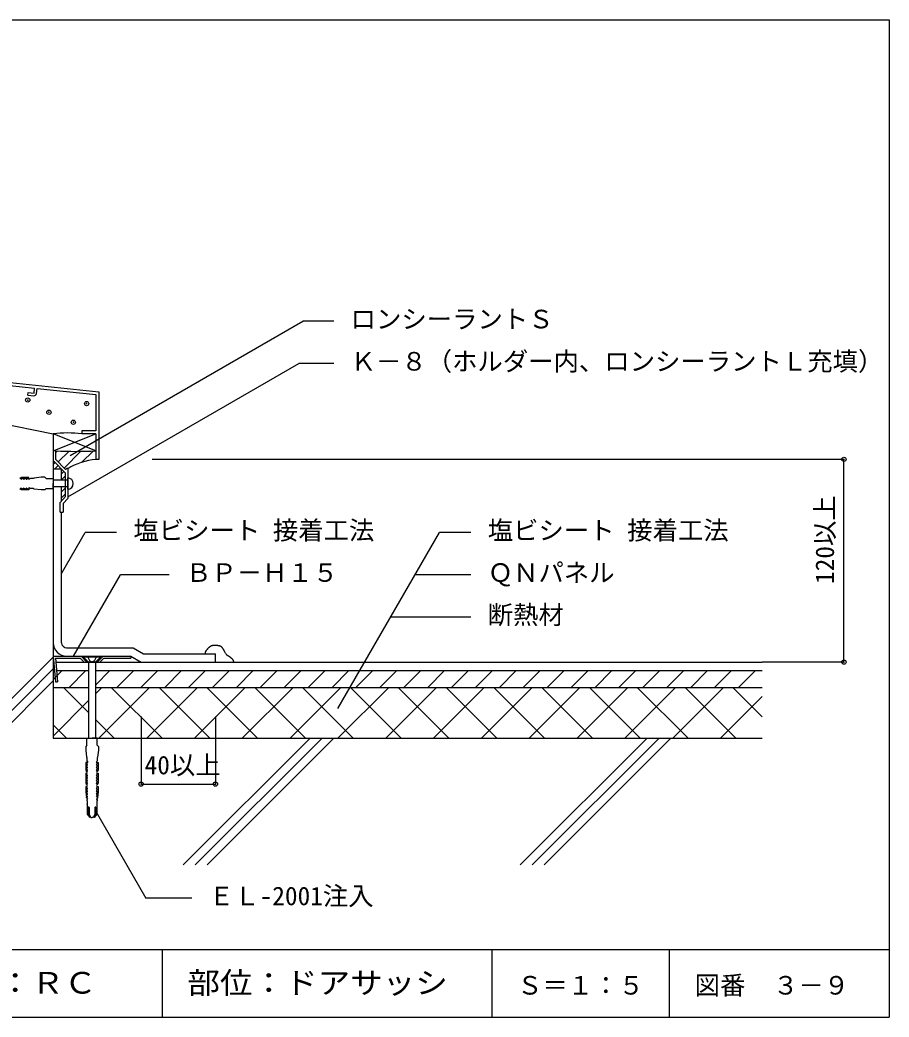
# Model space of a CAD drawing. Units: millimetres on the paper, enlarged 8 times, with parts at other scales. Extents: x -585 to 695, y -1008 to 960.
# Drawn here: x -127 to 695, y -1008 to -64 of the extents above; entities that cross this region are included whole.
import ezdxf
from ezdxf.enums import TextEntityAlignment as Align

# ---------------------------------------------------------------- set-up
doc = ezdxf.new("R2010")
doc.units = ezdxf.units.MM
doc.header["$LTSCALE"] = 8
doc.header["$PDMODE"] = 32
doc.header["$PDSIZE"] = 4
doc.linetypes.add('DASHED3', pattern=[4, 3, -1])
for name, color, linetype in [('2-2_in line', 7, 'Continuous'), ('2-3', 3, 'Continuous'), ('2-4_out line', 2, 'Continuous'), ('2-6_鋼板・アングル', 2, 'Continuous'), ('2-7_ビス', 7, 'Continuous'), ('2-9_strainer他', 4, 'Continuous'), ('2-A_moji', 7, 'Continuous'), ('2-B_dim', 7, 'Continuous'), ('2-D_ハッチ他', 4, 'Continuous'), ('2-E_con他', 4, 'Continuous'), ('F-2', 7, 'Continuous'), ('F-5', 6, 'Continuous'), ('F-7', 1, 'Continuous'), ('F-A', 7, 'Continuous')]:
    doc.layers.add(name, color=color, linetype=linetype)
doc.styles.add('HG丸ｺﾞｼｯｸM-PRO', font='')
doc.styles.add('ＭＳ ゴシック', font='')
doc.styles.get('HG丸ｺﾞｼｯｸM-PRO').set_extended_font_data('HG丸ｺﾞｼｯｸM-PRO')
doc.styles.get('ＭＳ ゴシック').set_extended_font_data('MS Gothic')

msp = doc.modelspace()

# ---------------------------------------------------------------- linework, layer by layer
at = {"layer": '2-2_in line'}
for p, q in [((-335.887, -405.929), (-95.887, -455.628)), ((-95.887, -455.628), (-95.887, -743.628)), ((-87.887, -488.766), (-95.887, -488.766)), ((-87.887, -499.377), (-87.887, -488.766)), ((-87.887, -518.877), (-87.887, -505.777)), ((-22.287, -666.028), (-12.587, -671.628)), ((-93.47, -671.628), (57.713, -671.628)), ((-92.77, -679.628), (-62.287, -679.628)), ((-55.887, -679.628), (575.193, -679.628)), ((-95.887, -695.628), (-62.287, -695.628)), ((-55.887, -695.628), (575.193, -695.628)), ((-95.887, -743.628), (575.193, -743.628))]:
    msp.add_line(p, q, dxfattribs=at)
for points in [[(48.118, -663.628), (48.147, -663.418), (48.2, -663.058), (48.26, -662.701), (48.332, -662.348), (48.421, -662.001), (48.531, -661.663), (48.607, -661.471), (48.672, -661.324), (48.798, -661.075), (48.937, -660.831), (49.088, -660.594), (49.249, -660.361), (49.416, -660.133), (49.516, -660.003), (49.635, -659.851), (49.843, -659.594), (50.055, -659.342), (50.272, -659.093), (50.491, -658.848), (50.714, -658.605), (50.844, -658.465), (50.981, -658.319), (51.22, -658.07), (51.463, -657.825), (51.711, -657.585), (51.965, -657.351), (52.226, -657.124), (52.382, -656.997), (52.522, -656.887), (52.77, -656.704), (53.024, -656.531), (53.285, -656.37), (53.553, -656.222), (53.828, -656.088), (53.99, -656.018), (54.172, -655.947), (54.492, -655.839), (54.818, -655.749), (55.149, -655.673)], [(55.149, -655.673), (55.483, -655.61), (55.821, -655.556), (56.017, -655.529), (56.255, -655.499), (56.665, -655.456), (57.075, -655.426), (57.485, -655.411), (57.893, -655.413), (58.299, -655.436), (58.534, -655.459), (58.706, -655.481), (59.001, -655.527), (59.295, -655.582), (59.589, -655.643), (59.884, -655.707), (60.179, -655.772), (60.352, -655.809), (60.547, -655.849), (60.884, -655.918), (61.22, -655.992), (61.551, -656.076), (61.875, -656.176), (62.189, -656.297), (62.366, -656.38), (62.525, -656.465), (62.79, -656.63), (63.043, -656.817), (63.284, -657.021), (63.513, -657.241), (63.73, -657.473), (63.851, -657.612), (63.986, -657.776), (64.207, -658.066), (64.415, -658.364), (64.612, -658.669), (64.8, -658.979), (64.981, -659.293), (65.083, -659.476), (65.191, -659.673)], [(65.191, -659.673), (65.373, -660.014), (65.553, -660.357), (65.73, -660.701), (65.908, -661.047), (66.085, -661.393), (66.189, -661.593), (66.331, -661.863), (66.581, -662.326), (66.844, -662.782), (67.124, -663.225), (67.426, -663.651), (67.754, -664.056), (67.959, -664.279), (68.033, -664.354), (68.163, -664.481), (68.298, -664.604), (68.437, -664.723), (68.579, -664.836), (68.725, -664.945), (68.812, -665.006), (68.955, -665.1), (69.208, -665.255), (69.466, -665.401), (69.727, -665.543), (69.987, -665.686), (70.245, -665.833), (70.391, -665.922), (70.539, -666.017), (70.789, -666.189), (71.033, -666.37), (71.272, -666.557), (71.508, -666.75), (71.741, -666.945), (71.876, -667.059), (72.046, -667.202), (72.336, -667.451), (72.623, -667.702), (72.904, -667.96), (73.176, -668.227)], [(73.176, -668.227), (73.437, -668.504), (73.583, -668.671), (73.665, -668.77), (73.803, -668.945), (73.935, -669.125), (74.06, -669.31), (74.176, -669.499), (74.283, -669.693), (74.341, -669.808), (74.416, -669.97), (74.53, -670.256), (74.629, -670.549), (74.716, -670.847), (74.795, -671.148), (74.868, -671.451), (74.91, -671.628)]]:
    msp.add_lwpolyline(points, dxfattribs=at)
for centre, radius, start, end in [((-82.287, -548.842), 94.201, 81.69916, 98.30105), ((-74.527, -51.001), 421.054, 267.41911, 272.58089), ((-48.619, -544.778), 65.52, 96.08726, 120.71815), ((-83.087, -653.228), 12.8, 180, 270)]:
    msp.add_arc(centre, radius, start, end, dxfattribs=at)
at = {"layer": '2-3'}
for p in [(-119.891, -423.449), (-99.863, -435.064), (-64.166, -426.827), (-76.719, -444.479)]:
    msp.add_point(p, dxfattribs=at)
at = {"layer": '2-4_out line'}
for p, q in [((-87.887, -653.228), (-87.887, -529.509)), ((57.713, -671.628), (57.713, -663.628)), ((57.713, -671.628), (575.193, -671.628))]:
    msp.add_line(p, q, dxfattribs=at)
msp.add_lwpolyline([(-83.087, -658.028), (-20.143, -658.028), (-10.444, -663.628), (57.713, -663.628)], dxfattribs=at)
msp.add_arc((-83.087, -653.228), 4.8, 180, 270, dxfattribs=at)
at = {"layer": '2-6_鋼板・アングル'}
for p, q in [((-95.887, -480.574), (-84.167, -492.574)), ((-82.552, -488.18), (-84.167, -489.127)), ((-82.088, -488.451), (-82.087, -516.709)), ((-84.159, -514.828), (-84.167, -492.574)), ((-84.159, -514.828), (-89.287, -520.398)), ((-82.087, -516.709), (-86.487, -521.507)), ((-89.287, -529.509), (-89.287, -520.398)), ((-86.487, -521.507), (-86.487, -529.509)), ((-89.287, -529.509), (-86.487, -529.509)), ((-95.887, -666.028), (-22.287, -666.028)), ((-95.887, -666.028), (-93.76, -690.334)), ((-93.792, -667.948), (-91.833, -690.334)), ((-93.792, -667.948), (-70.282, -667.948)), ((-66.602, -671.628), (-70.282, -667.948)), ((-63.887, -671.628), (-69.487, -666.028)), ((-54.287, -671.628), (-48.687, -666.028)), ((-51.572, -671.628), (-47.892, -667.948)), ((-47.892, -667.948), (-22.287, -667.948)), ((-22.287, -666.028), (-22.287, -667.948)), ((-66.602, -671.628), (-51.572, -671.628)), ((-93.76, -690.334), (-91.833, -690.334))]:
    msp.add_line(p, q, dxfattribs=at)
for points in [[(-93.487, -471.628), (-95.887, -471.628), (-95.887, -480.574)], [(-93.487, -471.628), (-93.487, -479.561), (-84.167, -489.127)]]:
    msp.add_lwpolyline(points, dxfattribs=at)
msp.add_arc((-82.387, -488.432), 0.3, 355.06592, 125.41195, dxfattribs=at)
at = {"layer": '2-7_ビス'}
for p, q in [((-127.286, -497.507), (-127.286, -497.507)), ((-127.286, -497.507), (-127.286, -497.507)), ((-82.087, -499.377), (-95.887, -499.377)), ((-82.087, -507.875), (-82.087, -497.279)), ((-127.286, -507.647), (-127.286, -507.647)), ((-127.286, -507.647), (-127.286, -507.647)), ((-82.087, -505.777), (-95.887, -505.777)), ((-67.087, -666.228), (-67.087, -667.028)), ((-67.087, -667.028), (-62.487, -671.628)), ((-51.087, -667.028), (-67.087, -667.028)), ((-51.087, -667.028), (-55.687, -671.628)), ((-55.687, -671.628), (-62.487, -671.628)), ((-62.287, -671.628), (-62.287, -743.628)), ((-55.887, -671.628), (-55.887, -743.628)), ((-64.157, -775.027), (-64.157, -775.027)), ((-64.157, -775.027), (-64.157, -775.027)), ((-54.017, -775.027), (-54.017, -775.027)), ((-54.017, -775.027), (-54.017, -775.027)), ((-64.158, -800.094), (-63.464, -801.413)), ((-54.016, -800.094), (-54.71, -801.413))]:
    msp.add_line(p, q, dxfattribs=at)
at = {"layer": '2-7_ビス', "linetype": 'DASHED3'}
for p, q in [((-63.167, -667.028), (-63.167, -666.228)), ((-63.167, -667.028), (-61.435, -670.028)), ((-55.007, -667.028), (-56.739, -670.028)), ((-55.007, -667.028), (-55.007, -666.228))]:
    msp.add_line(p, q, dxfattribs=at)
at = {"layer": '2-7_ビス'}
for points in [[(-118.975, -498.262), (-118.975, -496.697), (-125.748, -496.697), (-127.286, -497.499), (-127.286, -497.507)], [(-127.286, -497.507), (-126.522, -497.513), (-126.495, -498.021)], [(-126.099, -498.28), (-124.78, -497.559), (-124.016, -497.559), (-123.988, -498.116)], [(-123.592, -498.371), (-122.273, -497.559), (-121.509, -497.559), (-121.481, -498.117)], [(-121.086, -498.371), (-119.766, -497.559), (-118.975, -497.559)], [(-102.44, -497.777), (-103.759, -496.577), (-107.117, -496.577), (-113.705, -497.454), (-114.357, -497.841), (-114.357, -497.777), (-117.26, -497.777), (-118.579, -498.47)], [(-102.44, -497.777), (-95.887, -497.777), (-95.887, -502.577)], [(-118.975, -506.892), (-118.975, -508.457), (-125.748, -508.457), (-127.286, -507.654), (-127.286, -507.647)], [(-127.286, -507.647), (-126.522, -507.641), (-126.495, -507.133)], [(-126.099, -506.874), (-124.78, -507.595), (-124.016, -507.595), (-123.988, -507.038)], [(-123.592, -506.783), (-122.273, -507.595), (-121.509, -507.595), (-121.481, -507.036)], [(-121.086, -506.783), (-119.766, -507.595), (-118.975, -507.595)], [(-102.44, -507.377), (-103.759, -508.577), (-107.117, -508.577), (-113.705, -507.7), (-114.357, -507.313), (-114.357, -507.377), (-117.26, -507.377), (-118.579, -506.684)], [(-102.44, -507.377), (-95.887, -507.377), (-95.887, -502.577)], [(-51.087, -667.028), (-51.087, -666.228), (-67.087, -666.228)], [(-63.887, -750.181), (-63.887, -743.628), (-59.087, -743.628)], [(-54.287, -750.181), (-54.287, -743.628), (-59.087, -743.628)], [(-63.887, -750.181), (-65.087, -751.5), (-65.087, -754.858), (-64.21, -761.446), (-63.823, -762.098), (-63.887, -762.098), (-63.887, -765), (-63.194, -766.32)], [(-54.287, -750.181), (-53.087, -751.5), (-53.087, -754.858), (-53.964, -761.446), (-54.351, -762.098), (-54.287, -762.098), (-54.287, -765), (-54.98, -766.32)], [(-63.402, -766.715), (-64.967, -766.715), (-64.967, -773.489), (-64.165, -775.027), (-64.157, -775.027)], [(-63.293, -768.826), (-64.105, -767.507), (-64.105, -766.715)], [(-63.293, -771.333), (-64.105, -770.014), (-64.105, -769.25), (-63.547, -769.222)], [(-63.384, -773.84), (-64.105, -772.52), (-64.105, -771.756), (-63.548, -771.729)], [(-54.881, -768.826), (-54.069, -767.507), (-54.069, -766.715)], [(-54.881, -771.333), (-54.069, -770.014), (-54.069, -769.25), (-54.627, -769.222)], [(-54.79, -773.84), (-54.069, -772.52), (-54.069, -771.756), (-54.626, -771.729)], [(-54.772, -766.715), (-53.207, -766.715), (-53.207, -773.489), (-54.009, -775.027), (-54.017, -775.027)], [(-64.105, -776.742), (-64.967, -776.742), (-64.967, -786.018), (-64.157, -787.56)], [(-64.157, -775.027), (-64.151, -774.263), (-63.643, -774.235)], [(-63.293, -778.853), (-64.105, -777.534), (-64.105, -776.742)], [(-63.293, -781.36), (-64.105, -780.04), (-64.105, -779.276), (-63.548, -779.249)], [(-63.293, -783.866), (-64.105, -782.547), (-64.105, -781.783), (-63.548, -781.755)], [(-54.881, -778.853), (-54.069, -777.534), (-54.069, -776.742)], [(-54.881, -781.36), (-54.069, -780.04), (-54.069, -779.276), (-54.626, -779.249)], [(-54.881, -783.866), (-54.069, -782.547), (-54.069, -781.783), (-54.626, -781.755)], [(-54.017, -775.027), (-54.023, -774.263), (-54.531, -774.235)], [(-54.069, -776.742), (-53.207, -776.742), (-53.207, -786.018), (-54.017, -787.56)], [(-64.105, -789.275), (-64.967, -789.275), (-64.967, -794.473), (-64.158, -800.094), (-64.157, -799.33), (-63.663, -799.302)], [(-64.157, -787.56), (-64.151, -786.796), (-63.638, -786.769)], [(-63.344, -793.893), (-64.113, -792.574), (-64.105, -791.81), (-63.548, -791.782)], [(-63.384, -786.373), (-64.105, -785.054), (-64.105, -784.29), (-63.548, -784.262)], [(-63.293, -791.386), (-64.105, -790.067), (-64.105, -789.275)], [(-54.881, -791.386), (-54.069, -790.067), (-54.069, -789.275)], [(-54.83, -793.893), (-54.061, -792.574), (-54.069, -791.81), (-54.626, -791.782)], [(-54.79, -786.373), (-54.069, -785.054), (-54.069, -784.29), (-54.626, -784.262)], [(-54.017, -787.56), (-54.023, -786.796), (-54.536, -786.769)], [(-54.069, -789.275), (-53.207, -789.275), (-53.207, -794.473), (-54.016, -800.094), (-54.017, -799.33), (-54.511, -799.302)], [(-63.431, -798.906), (-64.152, -797.587), (-64.149, -796.823), (-63.633, -796.795)], [(-63.396, -796.4), (-64.138, -795.08), (-64.131, -794.316), (-63.596, -794.289)], [(-63.672, -801.809), (-63.887, -801.809), (-63.887, -803.062), (-63.647, -803.062), (-63.647, -805.635), (-63.637, -805.635)], [(-54.778, -796.4), (-54.036, -795.08), (-54.043, -794.316), (-54.578, -794.289)], [(-54.743, -798.906), (-54.022, -797.587), (-54.025, -796.823), (-54.541, -796.795)], [(-54.502, -801.809), (-54.287, -801.809), (-54.287, -803.062), (-54.527, -803.062), (-54.527, -805.635), (-54.537, -805.635)], [(-63.556, -806.162), (-63.556, -815.683), (-62.851, -816.725), (-61.247, -818.828), (-61.008, -818.828), (-62.744, -815.683), (-62.744, -809.329)], [(-61.811, -809.329), (-61.811, -815.683), (-60.075, -818.828), (-59.087, -818.828)], [(-56.363, -809.329), (-56.363, -815.683), (-58.099, -818.828), (-59.087, -818.828)], [(-54.618, -806.162), (-54.618, -815.683), (-55.322, -816.725), (-56.927, -818.828), (-57.166, -818.828), (-55.43, -815.683), (-55.43, -809.329)]]:
    msp.add_lwpolyline(points, dxfattribs=at)
msp.add_arc((-82.087, -502.577), 5.298, 270, 90, dxfattribs=at)
at = {"layer": '2-7_ビス', "linetype": 'DASHED3'}
msp.add_arc((-59.087, -668.251), 2.945, 217.11751, 322.88248, dxfattribs=at)
at = {"layer": '2-7_ビス'}
for centre, major_axis, start_param, end_param in [((-126.138, -497.948), (-0.367, 0), 0.2312026, 1.6765256), ((-123.631, -498.039), (-0.367, 0), 0.2312026, 1.6765256), ((-121.124, -498.039), (-0.367, 0), 0.2312026, 1.6765256), ((-118.7, -498.245), (-0.275, 0), 0.06848, 2.1628795), ((-126.138, -507.205), (-0.367, 0), 4.6066597, 6.0519827), ((-123.631, -507.114), (-0.367, 0), 4.6066597, 6.0519827), ((-121.124, -507.114), (-0.367, 0), 4.6066597, 6.0519827), ((-118.7, -506.909), (-0.275, 0), 4.1203058, 6.2147054), ((-63.716, -773.878), (0, -0.367), 0.2312026, 1.6765256), ((-63.624, -768.865), (0, -0.367), 0.2312026, 1.6765256), ((-63.624, -771.372), (0, -0.367), 0.2312026, 1.6765256), ((-63.419, -766.441), (0, -0.275), 0.06848, 2.1628795), ((-54.755, -766.441), (0, -0.275), 4.1203058, 6.2147054), ((-54.55, -768.865), (0, -0.367), 4.6066597, 6.0519827), ((-54.55, -771.372), (0, -0.367), 4.6066597, 6.0519827), ((-54.458, -773.878), (0, -0.367), 4.6066597, 6.0519827), ((-64.191, -775.885), (0, -0.858), 0.0442118, 3.0973809), ((-63.624, -778.892), (0, -0.367), 0.2312026, 1.6765256), ((-63.624, -781.398), (0, -0.367), 0.2312026, 1.6765256), ((-54.55, -778.892), (0, -0.367), 4.6066597, 6.0519827), ((-54.55, -781.398), (0, -0.367), 4.6066597, 6.0519827), ((-53.982, -775.885), (0, -0.858), 3.1858044, 6.2389735), ((-64.191, -788.418), (0, -0.858), 0.0442118, 3.0973809), ((-63.716, -786.412), (0, -0.367), 0.2312026, 1.6765256), ((-63.624, -783.905), (0, -0.367), 0.2312026, 1.6765256), ((-63.624, -791.425), (0, -0.367), 0.2312026, 1.6765256), ((-54.55, -783.905), (0, -0.367), 4.6066597, 6.0519827), ((-54.55, -791.425), (0, -0.367), 4.6066597, 6.0519827), ((-54.458, -786.412), (0, -0.367), 4.6066597, 6.0519827), ((-53.982, -788.418), (0, -0.858), 3.1858044, 6.2389735), ((-63.763, -798.945), (0, -0.367), 0.2312026, 1.6765256), ((-63.693, -801.532), (0, -0.278), 0.0818475, 2.1771705), ((-63.727, -796.438), (0, -0.367), 0.2312026, 1.6765256), ((-63.676, -793.932), (0, -0.367), 0.2312026, 1.6765256), ((-54.498, -793.932), (0, -0.367), 4.6066597, 6.0519827), ((-54.447, -796.438), (0, -0.367), 4.6066597, 6.0519827), ((-54.411, -798.945), (0, -0.367), 4.6066597, 6.0519827), ((-54.481, -801.532), (0, -0.278), 4.1060148, 6.2013378), ((-64.719, -806.105), (0, -1.279), 1.5261677, 1.947508), ((-62.277, -809.345), (0, -0.513), 1.5390306, 4.6806232), ((-55.897, -809.345), (0, -0.513), 1.6025621, 4.7441547), ((-53.455, -806.105), (0, -1.279), 4.3356773, 4.7570176)]:
    msp.add_ellipse(centre, major_axis=major_axis, ratio=0.909574, start_param=start_param, end_param=end_param, dxfattribs=at)
at = {"layer": '2-9_strainer他'}
for p, q in [((-245.007, -395.628), (-52.687, -415.628)), ((-151.653, -408.231), (-113.459, -412.203)), ((-113.955, -416.978), (-113.459, -412.203)), ((-111.568, -417.226), (-111.072, -412.452)), ((-111.072, -412.452), (-55.543, -418.226)), ((-119.774, -418.785), (-119.525, -416.398)), ((-119.774, -418.786), (-114.204, -419.365)), ((-119.525, -416.398), (-113.955, -416.978)), ((-52.687, -415.628), (-52.687, -479.628)), ((-68.687, -452.748), (-68.687, -455.628)), ((-55.567, -455.628), (-68.687, -455.628)), ((-55.567, -455.628), (-55.567, -479.628)), ((-52.687, -479.628), (-55.567, -479.628))]:
    msp.add_line(p, q, dxfattribs=at)
msp.add_lwpolyline([(-55.567, -418.199), (-55.567, -452.748), (-68.687, -452.748)], dxfattribs=at)
msp.add_arc((-113.955, -416.978), 2.4, 264.06337, 354.06305, dxfattribs=at)
at = {"layer": '2-A_moji'}
for p, q in [((-79.828, -476.027), (140.37, -348.896)), ((169.649, -348.896), (140.37, -348.896)), ((-82.087, -515.182), (136.647, -388.896)), ((169.649, -388.896), (136.647, -388.896)), ((-87.887, -587.598), (-65.542, -548.896)), ((-35.937, -548.896), (-65.542, -548.896)), ((173.64, -715.444), (269.797, -548.896)), ((299.402, -548.896), (269.797, -548.896)), ((-76.675, -666.028), (-32.143, -588.896)), ((13.825, -588.896), (-32.143, -588.896)), ((299.402, -588.896), (246.703, -588.896)), ((299.402, -628.896), (223.609, -628.896)), ((-56.166, -811.886), (-8.158, -895.038)), ((35.508, -895.038), (-8.158, -895.038))]:
    msp.add_line(p, q, dxfattribs=at)
at = {"layer": '2-B_dim'}
for p, q in [((652.453, -479.628), (-2.058, -479.628)), ((652.453, -671.628), (652.453, -479.628)), ((652.453, -671.628), (575.193, -671.628)), ((-12.587, -723.071), (-12.587, -787.119)), ((57.713, -723.071), (57.713, -787.119)), ((-12.587, -787.119), (57.713, -787.119))]:
    msp.add_line(p, q, dxfattribs=at)
at = {"layer": '2-B_dim', "color": 1}
for p in [(652.453, -479.628), (652.453, -671.628), (-12.587, -787.119), (57.713, -787.119)]:
    msp.add_point(p, dxfattribs=at)
at = {"layer": '2-D_ハッチ他'}
for p, q in [((-95.887, -471.628), (-55.567, -455.628)), ((-55.567, -471.628), (-95.887, -455.628)), ((-93.487, -473.317), (-91.864, -471.694)), ((-68.613, -482.383), (-57.958, -471.729)), ((-90.985, -482.129), (-80.864, -472.007)), ((-85.402, -487.859), (-69.569, -472.026)), ((-95.887, -484.354), (-94.019, -482.487)), ((-94.641, -488.766), (-91.224, -485.348)), ((-88.985, -488.766), (-88.429, -488.21)), ((-87.887, -493.325), (-85.634, -491.072)), ((-87.887, -498.982), (-84.167, -495.261)), ((-87.887, -510.295), (-84.162, -506.571)), ((-87.887, -515.952), (-84.16, -512.226)), ((-95.887, -688.051), (-87.464, -679.628)), ((-80.836, -695.628), (-64.836, -679.628)), ((-55.887, -693.306), (-42.209, -679.628)), ((-35.581, -695.628), (-19.581, -679.628)), ((-12.954, -695.628), (3.046, -679.628)), ((9.673, -695.628), (25.673, -679.628)), ((32.301, -695.628), (48.301, -679.628)), ((54.928, -695.628), (70.928, -679.628)), ((77.556, -695.628), (93.556, -679.628)), ((100.183, -695.628), (116.183, -679.628)), ((122.811, -695.628), (138.811, -679.628)), ((145.438, -695.628), (161.438, -679.628)), ((168.065, -695.628), (184.065, -679.628)), ((190.693, -695.628), (206.693, -679.628)), ((213.32, -695.628), (229.32, -679.628)), ((235.948, -695.628), (251.948, -679.628)), ((258.575, -695.628), (274.575, -679.628)), ((281.202, -695.628), (297.202, -679.628)), ((303.83, -695.628), (319.83, -679.628)), ((326.457, -695.628), (342.457, -679.628)), ((349.085, -695.628), (365.085, -679.628)), ((371.712, -695.628), (387.712, -679.628)), ((394.34, -695.628), (410.34, -679.628)), ((416.967, -695.628), (432.967, -679.628)), ((439.594, -695.628), (455.594, -679.628)), ((462.222, -695.628), (478.222, -679.628)), ((484.849, -695.628), (500.849, -679.628)), ((507.477, -695.628), (523.477, -679.628)), ((530.104, -695.628), (546.104, -679.628)), ((552.731, -695.628), (568.731, -679.628)), ((-62.287, -719.435), (-86.094, -695.628)), ((-49.872, -695.628), (-55.887, -701.643)), ((-4.617, -695.628), (-52.617, -743.628)), ((7.161, -743.628), (-40.839, -695.628)), ((40.638, -695.628), (-7.362, -743.628)), ((52.416, -743.628), (4.416, -695.628)), ((85.893, -695.628), (37.893, -743.628)), ((97.671, -743.628), (49.671, -695.628)), ((131.148, -695.628), (83.148, -743.628)), ((142.925, -743.628), (94.925, -695.628)), ((176.403, -695.628), (128.403, -743.628)), ((188.18, -743.628), (140.18, -695.628)), ((221.657, -695.628), (173.657, -743.628)), ((233.435, -743.628), (185.435, -695.628)), ((266.912, -695.628), (218.912, -743.628)), ((278.69, -743.628), (230.69, -695.628)), ((312.167, -695.628), (264.167, -743.628)), ((323.945, -743.628), (275.945, -695.628)), ((357.422, -695.628), (309.422, -743.628)), ((369.2, -743.628), (321.2, -695.628)), ((402.677, -695.628), (354.677, -743.628)), ((414.454, -743.628), (366.454, -695.628)), ((447.932, -695.628), (399.932, -743.628)), ((459.709, -743.628), (411.709, -695.628)), ((493.186, -695.628), (445.186, -743.628)), ((504.964, -743.628), (456.964, -695.628)), ((538.441, -695.628), (490.441, -743.628)), ((550.219, -743.628), (502.219, -695.628)), ((575.193, -723.347), (547.474, -695.628)), ((575.193, -704.131), (535.696, -743.628)), ((-62.287, -708.043), (-95.887, -741.643)), ((-38.094, -743.628), (-55.887, -725.835)), ((-83.349, -743.628), (-95.887, -731.09))]:
    msp.add_line(p, q, dxfattribs=at)
at = {"layer": '2-E_con他'}
for p, q in [((-293.805, -864.712), (-95.887, -666.795)), ((-281.406, -863.628), (-95.887, -678.108)), ((-269.008, -862.543), (-95.887, -689.422)), ((27.28, -863.628), (147.28, -743.628)), ((38.594, -863.628), (158.594, -743.628)), ((49.907, -863.628), (169.907, -743.628)), ((346.195, -863.628), (466.195, -743.628)), ((357.509, -863.628), (477.509, -743.628)), ((368.823, -863.628), (488.823, -743.628))]:
    msp.add_line(p, q, dxfattribs=at)
at = {"layer": 'F-2'}
for p, q in [((7.193, -943.628), (7.193, -1007.628)), ((319.193, -943.628), (319.193, -1007.628)), ((487.193, -943.628), (487.193, -1007.628))]:
    msp.add_line(p, q, dxfattribs=at)
at = {"layer": 'F-5'}
msp.add_line((-584.807, -943.628), (695.193, -943.628), dxfattribs=at)
at = {"layer": 'F-7'}
for p, q in [((-584.807, -63.628), (695.193, -63.628)), ((695.193, -63.628), (695.193, -1007.628)), ((-584.807, -1007.628), (695.193, -1007.628))]:
    msp.add_line(p, q, dxfattribs=at)

# ---------------------------------------------------------------- texts
at = {"layer": '2-A_moji', "style": 'ＭＳ ゴシック'}
for s, p in [('ロンシーラントＳ', (185.649, -360.896)), ('Ｋ－８（ホルダー内、ロンシーラントＬ充填）', (185.649, -400.896)), ('塩ビシート 接着工法', (-19.937, -560.896)), ('塩ビシート 接着工法', (315.402, -560.896)), ('ＢＰ－Ｈ１５', (29.825, -600.896)), ('ＱＮパネル', (315.402, -600.896)), ('断熱材', (315.402, -640.896)), ('ＥＬ-2001注入', (51.508, -907.038))]:
    msp.add_text(s, height=17.6, dxfattribs=at).set_placement(p, align=Align.BOTTOM_LEFT)
at = {"layer": '2-B_dim', "style": 'ＭＳ ゴシック'}
msp.add_text('120以上', height=17.6, rotation=90, dxfattribs=at).set_placement((648.453, -597.628), align=Align.BOTTOM_LEFT)
msp.add_text('40以上', height=17.6, dxfattribs=at).set_placement((-9.342, -783.119), align=Align.BOTTOM_LEFT)
at = {"layer": 'F-A', "style": 'HG丸ｺﾞｼｯｸM-PRO', "width": 1.1}
for s, p in [('下地：ＲＣ', (-208.807, -991.628)), ('部位：ドアサッシ', (31.193, -991.628))]:
    msp.add_text(s, height=20.53, dxfattribs=at).set_placement(p, align=Align.BOTTOM_LEFT)
at = {"layer": 'F-A', "style": 'HG丸ｺﾞｼｯｸM-PRO'}
for s, p in [('Ｓ＝１：５', (343.193, -991.628)), ('図番', (511.193, -991.628)), ('３－９', (585.462, -991.628))]:
    msp.add_text(s, height=17.6, dxfattribs=at).set_placement(p, align=Align.BOTTOM_LEFT)

doc.saveas('drawing.dxf')
